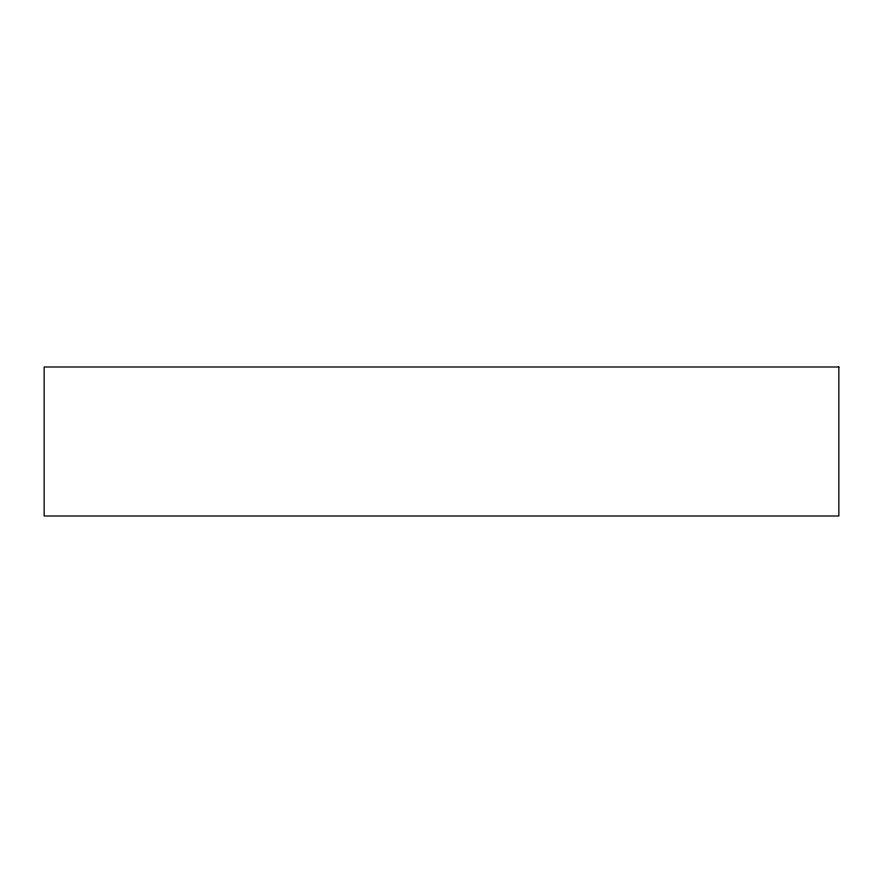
<?xml version="1.0" encoding="UTF-8"?>
<svg xmlns="http://www.w3.org/2000/svg" width="883" height="883" viewBox="0 0 883 883"><rect width="100%" height="100%" fill="white"/><g stroke="black" fill="none" stroke-linecap="round" stroke-linejoin="round"><path stroke-width="1.32" d="M838.85 366.997L44.15 366.997L44.15 516.003L838.85 516.003L838.85 366.997"/></g></svg>
